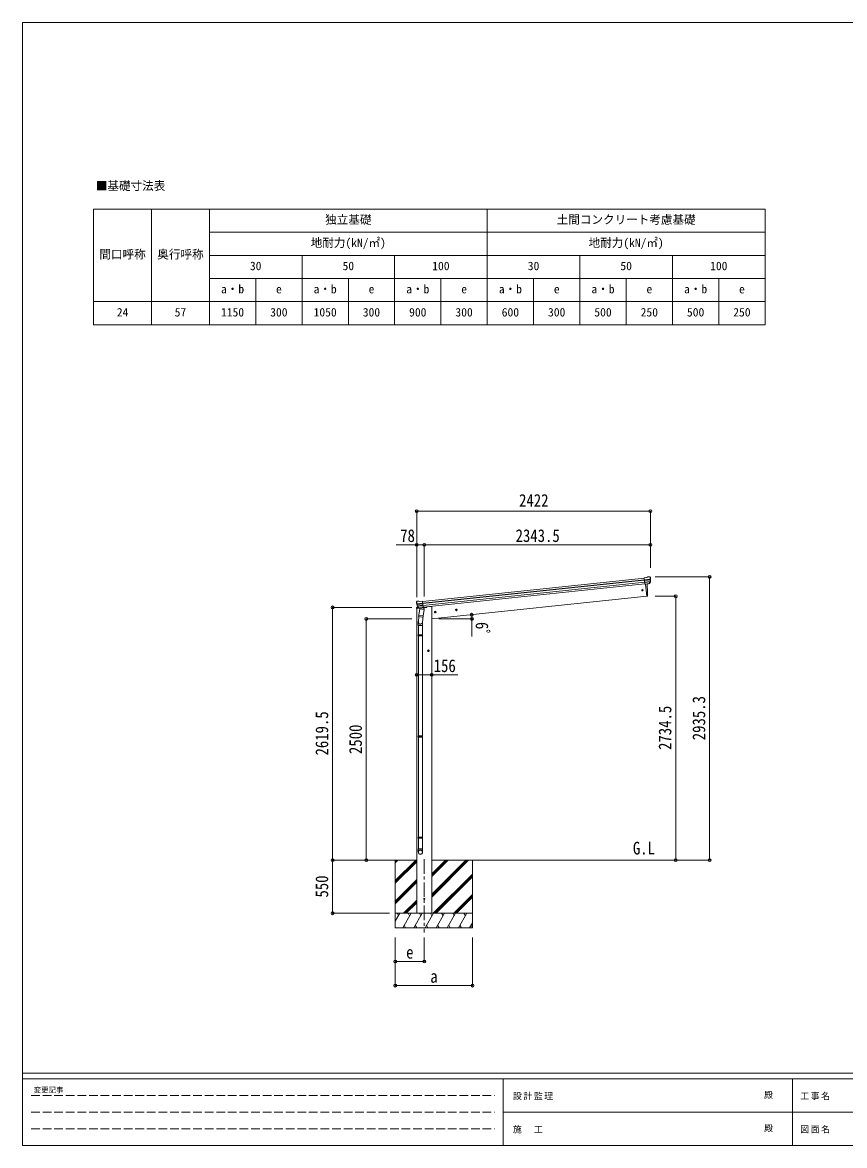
# Model space of a CAD drawing. Units: millimetres at full size, sheet at 1:30; some dimension numbers follow another scale. Extents: x -8432 to 8432, y -5820 to 5820.
# Drawn here: x -8432 to 89, y -5820 to 5820 of the extents above; entities that cross this region are included whole.
import ezdxf
from ezdxf.enums import TextEntityAlignment as Align

# ---------------------------------------------------------------- set-up
doc = ezdxf.new("R2010")
doc.units = ezdxf.units.MM
doc.header["$LTSCALE"] = 30
doc.header["$PDMODE"] = 32
doc.header["$PDSIZE"] = 30
doc.linetypes.add('CHAIN1', pattern=[8, 5, -1, 1, -1])
doc.linetypes.add('DASHED3', pattern=[4, 3, -1])
for name, color, linetype, lineweight in [('0-0_0', 7, 'Continuous', 9), ('0-1_本体', 5, 'CHAIN1', 9), ('0-3_ELV2', 4, 'Continuous', 9), ('0-6_OTH_LINE', 6, 'Continuous', 9), ('0-9_OUTLINE', 7, 'Continuous', 9), ('0-E_DET2', 7, 'Continuous', 18), ('F-0_240', 7, 'Continuous', 9)]:
    doc.layers.add(name, color=color, linetype=linetype, lineweight=lineweight)
doc.layers.add('0-7_SHAPE', color=7, linetype='Continuous')
doc.styles.add('ＭＳ ゴシック', font='')
doc.styles.get('ＭＳ ゴシック').set_extended_font_data('MS Gothic')

msp = doc.modelspace()

# ---------------------------------------------------------------- linework, layer by layer
at = {"layer": '0-0_0'}
for p, q in [((-4689.23, -2862.19), (-4345.12, -2862.19)), ((-4567.37, -2862.19), (-4567.37, -3562.19)), ((-4567.37, -3073.42), (-4356.14, -2862.19)), ((-4567.37, -2889.57), (-4539.99, -2862.19)), ((-4567.37, -2875.43), (-4554.13, -2862.19)), ((-4567.37, -3087.56), (-4345.12, -2865.32)), ((-4567.37, -3101.7), (-4345.12, -2879.46)), ((-4189.62, -2862.19), (-1873.07, -2862.19)), ((-4189.62, -3244.45), (-3807.36, -2862.19)), ((-4189.62, -3216.17), (-3835.64, -2862.19)), ((-4189.62, -3230.31), (-3821.5, -2862.19)), ((-4189.62, -3032.32), (-4019.49, -2862.19)), ((-4189.62, -3018.18), (-4033.63, -2862.19)), ((-4189.62, -3004.04), (-4047.77, -2862.19)), ((-3767.37, -2862.19), (-3767.37, -3562.19)), ((-4173.51, -3412.19), (-3767.37, -3006.05)), ((-4159.37, -3412.19), (-3767.37, -3020.2)), ((-4567.37, -3285.55), (-4345.12, -3063.3)), ((-4567.37, -3299.69), (-4345.12, -3077.45)), ((-4567.37, -3313.84), (-4345.12, -3091.59)), ((-4145.23, -3412.19), (-3767.37, -3034.34)), ((-3961.38, -3412.19), (-3767.37, -3218.19)), ((-3947.24, -3412.19), (-3767.37, -3232.33)), ((-3933.09, -3412.19), (-3767.37, -3246.47)), ((-4481.88, -3412.19), (-4345.12, -3275.43)), ((-4467.74, -3412.19), (-4345.12, -3289.58)), ((-4453.59, -3412.19), (-4345.12, -3303.72)), ((-3767.37, -3412.19), (-4567.37, -3412.19)), ((-4567.37, -3496.02), (-4518.97, -3412.19)), ((-4533.97, -3438.17), (-4548.97, -3412.19)), ((-4490.1, -3562.19), (-4403.5, -3412.19)), ((-4418.5, -3438.18), (-4433.5, -3412.19)), ((-4374.63, -3562.19), (-4288.03, -3412.19)), ((-4303.03, -3438.17), (-4318.03, -3412.19)), ((-4259.16, -3562.19), (-4172.56, -3412.19)), ((-4187.56, -3438.17), (-4202.56, -3412.19)), ((-4143.69, -3562.19), (-4057.09, -3412.19)), ((-4072.09, -3438.17), (-4087.09, -3412.19)), ((-4028.22, -3562.19), (-3941.62, -3412.19)), ((-3971.62, -3412.19), (-3956.62, -3438.17)), ((-3912.75, -3562.19), (-3826.15, -3412.19)), ((-3841.15, -3438.17), (-3856.15, -3412.19)), ((-4567.37, -3562.19), (-3767.37, -3562.19)), ((-4475.1, -3536.21), (-4460.11, -3562.19)), ((-4359.63, -3536.21), (-4344.63, -3562.19)), ((-4244.16, -3536.21), (-4229.16, -3562.19)), ((-4128.69, -3536.21), (-4113.69, -3562.19)), ((-4013.22, -3536.21), (-3998.22, -3562.19)), ((-3897.75, -3536.21), (-3882.75, -3562.19)), ((-3797.28, -3562.19), (-3767.37, -3510.38)), ((-3782.28, -3536.21), (-3767.37, -3562.04))]:
    msp.add_line(p, q, dxfattribs=at)
at = {"layer": '0-1_本体'}
msp.add_line((-4267.37, -2852.98), (-4267.37, -3612.19), dxfattribs=at)
at = {"layer": '0-3_ELV2'}
for p, q in [((-4285.21, -180.19), (-1985.8, 61.49)), ((-4283.23, -199.08), (-1983.81, 42.59)), ((-4282.8, -203.26), (-1983.37, 38.42)), ((-4280.7, -223.12), (-1981.28, 18.56)), ((-1979.53, 1.82), (-4278.94, -239.86)), ((-1959.48, 66.27), (-1986.01, 63.48)), ((-1979.22, -1.07), (-1986.01, 63.48)), ((-1983.85, 42.95), (-1924.11, 49.23)), ((-1923.63, 43.36), (-1983.23, 37.1)), ((-1924.47, 26.61), (-1981.5, 20.61)), ((-1925.86, 21.95), (-1981.03, 16.15)), ((-1935.87, 3.71), (-1979.24, -0.85)), ((-1969, -0.09), (-1943.67, 2.57)), ((-1959.48, 66.27), (-1947.88, 73.24)), ((-1946.65, 73.65), (-1933.17, 75.07)), ((-1943.67, 2.57), (-1943.42, 2.69)), ((-1943.42, 2.69), (-1935.73, 3.5)), ((-1934.42, 5.37), (-1924.97, 23.67)), ((-1933.36, 4.94), (-1923.24, 23.2)), ((-1929.5, 73.98), (-1929.51, 73.98)), ((-1929.5, 73.98), (-1924.32, 69.79)), ((-1922.94, 66.09), (-1923.25, 67.94)), ((-1979.22, -1.07), (-1969.28, -0.03)), ((-1972.34, -0.35), (-1958.95, -127.74)), ((-1969.28, -0.03), (-1969, -0.09)), ((-4347.66, -188.76), (-4347.74, -186.89)), ((-4346.37, -184), (-4347.07, -184.86)), ((-4342.87, -179.68), (-4346.37, -184)), ((-4283.26, -198.73), (-4343, -205.01)), ((-4342.87, -179.68), (-4342.87, -179.67)), ((-4342.25, -210.85), (-4282.65, -204.58)), ((-4339.51, -177.85), (-4339.51, -177.85)), ((-4324.74, -246.41), (-4338.44, -230.65)), ((-4337.95, -227.06), (-4280.91, -221.07)), ((-4323.8, -245.77), (-4336.85, -229.83)), ((-4335.62, -231.33), (-4280.45, -225.53)), ((-4311.94, -180.99), (-4285.42, -178.2)), ((-4278.64, -242.75), (-4285.42, -178.2)), ((-1958.95, -127.74), (-4189.62, -362.19)), ((-1958.95, -127.74), (-1956.9, -127.45)), ((-4347.37, -247.35), (-4348.27, -254.18)), ((-4348.27, -254.18), (-4314.54, -250.64)), ((-4345.12, -3412.19), (-4345.12, -253.85)), ((-4327.86, -242.99), (-4344.71, -244.76)), ((-4314.44, -246.51), (-4322.13, -247.32)), ((-4322.04, -247.08), (-4278.66, -242.53)), ((-4321.29, -247.33), (-4319.72, -247.16)), ((-4319.72, -247.16), (-4282.18, -243.22)), ((-4314.17, -246.58), (-4314.44, -246.51)), ((-4288.83, -243.92), (-4314.17, -246.58)), ((-4288.58, -243.8), (-4288.83, -243.92)), ((-4278.64, -242.75), (-4288.58, -243.8)), ((-4282.18, -243.22), (-4280.62, -243.05)), ((-4278.8, -241.17), (-4277.87, -241.36)), ((-4274.52, -246.43), (-4245.25, -243.36)), ((-4240.39, -235.81), (-4240.82, -239.04)), ((-4154.19, -283.55), (-4160.26, -287.96)), ((-4160.26, -287.96), (-4159.48, -295.43)), ((-4159.48, -295.43), (-4152.62, -298.48)), ((-4147.33, -286.61), (-4154.19, -283.55)), ((-3935.39, -260.56), (-3941.47, -264.97)), ((-3941.47, -264.97), (-3940.68, -272.43)), ((-3940.68, -272.43), (-3933.82, -275.49)), ((-3928.54, -263.61), (-3935.39, -260.56)), ((-4223.62, -684.24), (-4230.12, -687.99)), ((-4230.12, -687.99), (-4230.12, -695.5)), ((-4230.12, -695.5), (-4223.62, -699.25)), ((-4217.12, -687.99), (-4223.62, -684.24))]:
    msp.add_line(p, q, dxfattribs=at)
for points in [[(-4326.03, -176.43), (-4326.03, -176.43), (-4339.51, -177.85)], [(-4311.94, -180.99), (-4324.74, -176.58), (-4324.74, -176.58)], [(-4189.62, -3412.19), (-4189.62, -233.19), (-4209.62, -233.19), (-4240.47, -236.44)], [(-4152.62, -298.48), (-4146.55, -294.07), (-4147.33, -286.61)], [(-3933.82, -275.49), (-3927.75, -271.07), (-3928.54, -263.61)], [(-4223.62, -699.25), (-4217.12, -695.5), (-4217.12, -687.99)]]:
    msp.add_lwpolyline(points, dxfattribs=at)
for centre, radius in [((-2005.74, -65.19), 6.5), ((-4153.4, -291.02), 8.5), ((-4153.4, -291.02), 7.7), ((-4153.4, -291.02), 6.5), ((-3934.61, -268.02), 8.5), ((-3934.61, -268.02), 7.7), ((-3934.61, -268.02), 6.5), ((-4223.62, -691.74), 8.5), ((-4223.62, -691.74), 7.7), ((-4223.62, -691.74), 6.5), ((-4267.37, -3262.19), 4.5)]:
    msp.add_circle(centre, radius, dxfattribs=at)
for centre, radius, start, end in [((-2854.54, -87.53), 900.99, 357.6414, 5.6433), ((-1946.34, 70.67), 3, 96.02369, 120.97631), ((-1935.98, 6.39), 2.99, 285.2717, 331.00739), ((-1932.65, 70.09), 5, 51.04426, 95.95574), ((-2116.49, 44.44), 192.44, 1.4271, 6.57578), ((-1927.64, 25.05), 3, 332.69111, 354.20009), ((-2123.83, 44.97), 200.2, 354.20009, 359.53883), ((-1878.84, 51.34), 45.32, 182.67122, 185.64518), ((-1923.45, 42.03), 1.35, 95.1605, 97.91927), ((-1920.84, 43.58), 2.74, 179.02151, 184.43412), ((-1925.87, 24.65), 3, 331, 354.13916), ((-2123.83, 44.97), 202, 354.13916, 6), ((-4146.76, -167.65), 202, 186, 197.86084), ((-4153.83, -169.7), 192.44, 185.42422, 190.5729), ((-4387.72, -212.35), 45.32, 6.35482, 9.32878), ((-4338.99, -182.82), 5, 96.04426, 140.95574), ((-4345.03, -211.21), 2.74, 7.56588, 12.97849), ((-4342.15, -212.19), 1.35, 94.08073, 96.8395), ((-4146.76, -167.65), 200.2, 192.46117, 197.79991), ((-4336.17, -228.68), 3, 197.86084, 221), ((-4334.53, -227.93), 3, 197.79991, 219.30889), ((-4325.71, -179.42), 3, 71.02369, 95.97631), ((-1957.31, -124.48), 3, 278, 357.63919), ((-4344.39, -247.74), 3, 96, 172.5), ((-4322.48, -244.44), 2.99, 220.99261, 266.7283), ((-4321.34, -246.83), 0.5, 240.73754, 276), ((-4280.67, -242.55), 0.5, 276, 311.26246), ((-4245.77, -238.38), 5, 276, 352.5)]:
    msp.add_arc(centre, radius, start, end, dxfattribs=at)
for centre, major_axis, ratio, start_param, end_param in [((-1936.18, 6.69), (-0.11, 3), 0.642905, 3.24593831, 4.20392797), ((-1936.05, 6.49), (1.66, -2.51), 0.997631, 5.80419048, 5.89294842), ((-1936.12, 6.6), (3.53, -2.11), 0.650902, 5.25614477, 5.32895537), ((-1933.75, 6.95), (1.08, 3.13), 0.040856, 2.11350352, 2.14162489), ((-1925.2, 66.48), (-0.87, 5.91), 0.020485, 0.67143203, 1.56913061), ((-1930.59, 71), (5.88, -1.31), 0.24881, 0.46058498, 0.46410383), ((-1926.21, 67.46), (-2.34, 1.9), 0.995767, 3.98597162, 4.71238898), ((-2121.52, 23.03), (-20.92, 199.05), 0.994373, 4.71137894, 4.7277536), ((-4344.74, -186.74), (1.9, 2.34), 0.995767, 1.57079633, 2.29721369), ((-4341.19, -182.37), (-5.48, -2.51), 0.24881, 5.81908147, 5.82260033), ((-4345.53, -187.91), (-0.38, 5.97), 0.020485, 4.7140547, 5.61175327), ((-4144.46, -189.59), (-20.92, 199.05), 0.994373, 1.55543171, 1.57180637), ((-4144.46, -189.59), (-20.92, 199.05), 0.994373, 4.71137894, 4.7277536), ((-4324.78, -244.36), (-1.71, 2.84), 0.040856, 4.14156042, 4.16968179), ((-4322.35, -244.11), (-0.51, 2.96), 0.642905, 2.07925734, 3.03724699), ((-4322.39, -244.21), (-3.02, -2.79), 0.650902, 0.95422993, 1.02704053), ((-4322.44, -244.33), (-1.1, -2.8), 0.997631, 0.39023689, 0.47899483)]:
    msp.add_ellipse(centre, major_axis=major_axis, ratio=ratio, start_param=start_param, end_param=end_param, dxfattribs=at)
at = {"layer": '0-6_OTH_LINE'}
for p, q in [((-4345.12, 754.86), (-4345.12, -136.22)), ((-4345.12, 754.86), (-1923.61, 754.86)), ((-1923.61, 754.86), (-1923.61, 167.68)), ((-4345.12, 405.86), (-4558.65, 405.86)), ((-4345.12, 405.86), (-4345.12, 167.68)), ((-4267.12, 405.86), (-4345.12, 405.86)), ((-4267.12, 405.86), (-4267.12, -128.04)), ((-1923.61, 405.86), (-4267.12, 405.86)), ((-1923.61, 405.86), (-1923.61, 167.68)), ((-1309.21, 73.08), (-1873.07, 73.08)), ((-1309.21, 73.08), (-1309.21, -2862.19)), ((-1660.21, -127.74), (-1873.07, -127.74)), ((-1660.21, -127.74), (-1660.21, -2862.19)), ((-5217.37, -2862.19), (-5217.37, -242.71)), ((-5217.37, -242.71), (-4395.62, -242.71)), ((-4868.37, -2862.19), (-4868.37, -362.19)), ((-4868.37, -362.19), (-4395.62, -362.19)), ((-4189.62, -941.74), (-4345.12, -941.74)), ((-5217.37, -2862.19), (-4626.98, -2862.19)), ((-5217.37, -3412.19), (-5217.37, -2862.19)), ((-4868.37, -2862.19), (-4626.98, -2862.19)), ((-1660.21, -2862.19), (-1873.07, -2862.19)), ((-1309.21, -2862.19), (-1873.07, -2862.19)), ((-5217.37, -3412.19), (-4626.98, -3412.19)), ((-4567.37, -4162.19), (-4567.37, -3663.19)), ((-4567.37, -3912.19), (-4567.37, -3663.19)), ((-4267.37, -3912.19), (-4267.37, -3663.19)), ((-3767.37, -4162.19), (-3767.37, -3663.19)), ((-4567.37, -3912.19), (-4267.37, -3912.19)), ((-4567.37, -4162.19), (-3767.37, -4162.19))]:
    msp.add_line(p, q, dxfattribs=at)
at = {"layer": '0-6_OTH_LINE', "lineweight": 18}
for p, q in [((-3772.66, -362.25), (-4115.26, -362.25)), ((-3772.66, -362.25), (-3772.66, -543.75)), ((-4189.62, -941.74), (-3917.57, -941.74))]:
    msp.add_line(p, q, dxfattribs=at)
at = {"layer": '0-6_OTH_LINE'}
msp.add_arc((-4010.45, -362.25), 237.79, 0, 10.52987, dxfattribs=at)
for p in [(-4345.12, 754.86), (-1923.61, 754.86), (-4345.12, 405.86), (-4267.12, 405.86), (-1923.61, 405.86), (-1309.21, 73.08), (-1660.21, -127.74), (-5217.37, -242.71), (-4868.37, -362.19), (-3776.67, -318.79), (-3772.66, -362.25), (-4345.12, -941.74), (-4189.62, -941.74), (-5217.37, -2862.19), (-4868.37, -2862.19), (-1660.21, -2862.19), (-1309.21, -2862.19), (-5217.37, -3412.19), (-4567.37, -3912.19), (-4267.37, -3912.19), (-4567.37, -4162.19), (-3767.37, -4162.19)]:
    msp.add_point(p, dxfattribs=at)
at = {"layer": '0-9_OUTLINE'}
for p, q in [((-4322.25, -336.63), (-4327.81, -392.36)), ((-4327.14, -333.59), (-4324.65, -321.35)), ((-4326.93, -334.99), (-4326.93, -334.99)), ((-4325.59, -335.95), (-4284.63, -344.29)), ((-4311.3, -255.69), (-4324.66, -321.34)), ((-4279.78, -330.48), (-4324.66, -321.34)), ((-4321.29, -247.33), (-4280.62, -243.05)), ((-4317.93, -247.63), (-4318.08, -248.36)), ((-4317.46, -249.49), (-4292.71, -259.24)), ((-4266.42, -264.82), (-4311.3, -255.69)), ((-4309.13, -252.77), (-4309.78, -256)), ((-4288.32, -244.25), (-4291.24, -258.6)), ((-4279.35, -328.34), (-4286, -396.08)), ((-4279.79, -330.47), (-4282.33, -342.94)), ((-4279.78, -330.48), (-4266.42, -264.82)), ((-4278.8, -241.17), (-4277.87, -241.36)), ((-4277.87, -241.36), (-4266.67, -258.28)), ((-4266.67, -258.28), (-4267.94, -264.51)), ((-4329.96, -429.52), (-4329.96, -395.16)), ((-4283.96, -429.52), (-4329.96, -429.52)), ((-4327.96, -429.52), (-4327.96, -526.26)), ((-4285.96, -429.52), (-4285.96, -526.26)), ((-4283.96, -394.86), (-4283.96, -429.52)), ((-4329.96, -528.26), (-4328.96, -526.26)), ((-4283.96, -528.26), (-4329.96, -528.26)), ((-4283.96, -536.26), (-4329.96, -536.26)), ((-4284.96, -526.26), (-4328.96, -526.26)), ((-4284.96, -538.26), (-4328.96, -538.26)), ((-4327.96, -538.26), (-4327.96, -1574.45)), ((-4285.96, -538.26), (-4285.96, -1574.45)), ((-4283.96, -528.26), (-4284.96, -526.26)), ((-4283.96, -536.26), (-4284.96, -538.26)), ((-4283.96, -528.26), (-4283.96, -536.26)), ((-4329.96, -1576.45), (-4328.96, -1574.45)), ((-4329.96, -1576.45), (-4329.96, -1584.45)), ((-4283.96, -1576.45), (-4329.96, -1576.45)), ((-4329.96, -1584.45), (-4328.96, -1586.45)), ((-4283.96, -1584.45), (-4329.96, -1584.45)), ((-4284.96, -1574.45), (-4328.96, -1574.45)), ((-4284.96, -1586.45), (-4328.96, -1586.45)), ((-4327.96, -1586.45), (-4327.96, -2622.63)), ((-4285.96, -1586.45), (-4285.96, -2622.63)), ((-4283.96, -1576.45), (-4284.96, -1574.45)), ((-4283.96, -1584.45), (-4284.96, -1586.45)), ((-4283.96, -1576.45), (-4283.96, -1584.45)), ((-4329.96, -2624.63), (-4328.96, -2622.63)), ((-4283.96, -2624.63), (-4329.96, -2624.63)), ((-4283.96, -2632.63), (-4329.96, -2632.63)), ((-4284.96, -2622.63), (-4328.96, -2622.63)), ((-4284.96, -2634.63), (-4328.96, -2634.63)), ((-4327.96, -2634.63), (-4327.96, -2744.64)), ((-4285.96, -2634.63), (-4285.96, -2744.64)), ((-4283.96, -2624.63), (-4284.96, -2622.63)), ((-4283.96, -2632.63), (-4284.96, -2634.63)), ((-4283.96, -2624.63), (-4283.96, -2632.63)), ((-4329.96, -2778.78), (-4329.96, -2744.64)), ((-4283.96, -2744.64), (-4329.96, -2744.64)), ((-4283.96, -2778.78), (-4283.96, -2744.64))]:
    msp.add_line(p, q, dxfattribs=at)
for points in [[(-4329.96, -528.26), (-4329.96, -536.26), (-4328.96, -538.26)], [(-4329.96, -2624.63), (-4329.96, -2632.63), (-4328.96, -2634.63)]]:
    msp.add_lwpolyline(points, dxfattribs=at)
for centre, radius, start, end in [((-4325.24, -334.02), 1.95, 167.54017, 209.97766), ((-4325.19, -333.99), 2, 209.90962, 258.5), ((-4321.34, -246.83), 0.5, 240.73754, 276), ((-4318.42, -247.53), 0.5, 348.5, 96), ((-4317.1, -248.55), 1, 168.5, 248.5), ((-4292.23, -258.32), 1.03, 242.53897, 344.46569), ((-4287.74, -244.41), 0.604, 93.09842, 164.70595), ((-4284.23, -342.33), 2, 258.5, 341.96843), ((-4280.67, -242.55), 0.5, 276, 311.26246), ((-4299.96, -395.16), 30, 177.45142, 180)]:
    msp.add_arc(centre, radius, start, end, dxfattribs=at)
for centre, major_axis, ratio, start_param, end_param in [((-4306.96, -394.86), (23, 0), 0.996195, 2.62193603, 6.60747969), ((-4306.96, -394.86), (21, 0), 0.996195, 3.02154981, 6.2247991), ((-4306.96, -2777.03), (-23, 0), 0.996195, 3.14159265, 6.28318531), ((-4306.96, -2778.78), (-23, 0), 0.996195, 3.14159265, 6.28318531), ((-4306.96, -2778.78), (0, -23.43), 0.981806, 4.71238898, 7.85398163)]:
    msp.add_ellipse(centre, major_axis=major_axis, ratio=ratio, start_param=start_param, end_param=end_param, dxfattribs=at)
msp.add_ellipse((-4306.96, -2778.78), major_axis=(21, 0), ratio=0.996195, dxfattribs=at)
at = {"layer": '0-E_DET2'}
for p, q in [((-7694.05, 3886.22), (-734.05, 3886.22)), ((-7694.05, 3886.22), (-7694.05, 2686.22)), ((-7094.05, 3886.22), (-7094.05, 2686.22)), ((-6494.05, 3886.22), (-6494.05, 2686.22)), ((-3614.05, 3886.22), (-3614.05, 2686.22)), ((-734.05, 3886.22), (-734.05, 2686.22)), ((-6494.05, 3646.22), (-734.05, 3646.22)), ((-6494.05, 3406.22), (-734.05, 3406.22)), ((-5534.05, 3406.22), (-5534.05, 2686.22)), ((-4574.05, 3406.22), (-4574.05, 2686.22)), ((-2654.05, 3406.22), (-2654.05, 2686.22)), ((-1694.05, 3406.22), (-1694.05, 2686.22)), ((-6494.05, 3166.22), (-734.05, 3166.22)), ((-6014.05, 3166.22), (-6014.05, 2686.22)), ((-5054.05, 3166.22), (-5054.05, 2686.22)), ((-4094.05, 3166.22), (-4094.05, 2686.22)), ((-3134.05, 3166.22), (-3134.05, 2686.22)), ((-2174.05, 3166.22), (-2174.05, 2686.22)), ((-1214.05, 3166.22), (-1214.05, 2686.22)), ((-7694.05, 2926.22), (-734.05, 2926.22)), ((-7694.05, 2686.22), (-734.05, 2686.22))]:
    msp.add_line(p, q, dxfattribs=at)
at = {"layer": 'F-0_240', "color": 5}
for p, q in [((-8432.06, 5820), (-8432.06, -5820)), ((-8432.06, 5820), (8007.94, 5820)), ((-8432.06, -5070), (8007.94, -5070)), ((-8432.06, -5130), (5341.19, -5130)), ((-3448.82, -5130), (-3448.82, -5820)), ((-448.82, -5130), (-448.82, -5820)), ((-3448.82, -5475), (2701.18, -5475)), ((-8432.06, -5820), (8007.94, -5820))]:
    msp.add_line(p, q, dxfattribs=at)
at = {"layer": 'F-0_240', "color": 4, "linetype": 'DASHED3'}
for p, q in [((-8342.06, -5302.5), (-3538.82, -5302.5)), ((-8342.06, -5475), (-3538.82, -5475)), ((-8342.06, -5647.5), (-3538.82, -5647.5))]:
    msp.add_line(p, q, dxfattribs=at)

# ---------------------------------------------------------------- texts
at = {"layer": '0-6_OTH_LINE', "color": 7, "style": 'ＭＳ ゴシック', "width": 0.85}
for s, p in [('2422', (-3284.36, 760.86)), ('78', (-4516.29, 395.72)), ('2343.5', (-3320.36, 395.86)), ('156', (-4169.45, -952.51)), ('e', (-4454.87, -3922.19)), ('a', (-4204.87, -4172.19))]:
    msp.add_text(s, height=132, dxfattribs=at).set_placement(p, align=Align.BOTTOM_LEFT)
for s, rotation, p in [('6ﾟ', 270, (-3773.12, -393.77)), ('2734.5', 90, (-1666.21, -1719.97)), ('2935.3', 90, (-1315.21, -1619.55)), ('2619.5', 90, (-5223.37, -1777.45)), ('2500', 90, (-4874.37, -1762.19)), ('550', 90, (-5223.37, -3249.69))]:
    msp.add_text(s, height=132, rotation=rotation, dxfattribs=at).set_placement(p, align=Align.BOTTOM_LEFT)
at = {"layer": '0-7_SHAPE', "style": 'ＭＳ ゴシック', "width": 0.85}
msp.add_text('G.L', height=132, dxfattribs=at).set_placement((-2104.69, -2843.01), align=Align.BOTTOM_LEFT)
at = {"layer": '0-E_DET2', "style": 'ＭＳ ゴシック'}
for s, p in [('■基礎寸法表', (-7671.64, 4055.94)), ('独立基礎', (-5294.05, 3706.22)), ('土間コンクリート考慮基礎', (-2894.05, 3706.22)), ('地耐力(kN/㎡)', (-5444.05, 3466.22)), ('地耐力(kN/㎡)', (-2564.05, 3466.22)), ('間口呼称', (-7634.05, 3346.22)), ('奥行呼称', (-7034.05, 3346.22)), ('30', (-6074.05, 3226.22)), ('50', (-5114.05, 3226.22)), ('100', (-4184.05, 3226.22)), ('30', (-3194.05, 3226.22)), ('50', (-2234.05, 3226.22)), ('100', (-1304.05, 3226.22)), ('a・b', (-6374.05, 2986.22)), ('e', (-5804.05, 2986.22)), ('a・b', (-5414.05, 2986.22)), ('e', (-4844.05, 2986.22)), ('a・b', (-4454.05, 2986.22)), ('e', (-3884.05, 2986.22)), ('a・b', (-3494.05, 2986.22)), ('e', (-2924.05, 2986.22)), ('a・b', (-2534.05, 2986.22)), ('e', (-1964.05, 2986.22)), ('a・b', (-1574.05, 2986.22)), ('e', (-1004.05, 2986.22)), ('24', (-7454.05, 2746.22)), ('57', (-6854.05, 2746.22)), ('1150', (-6374.05, 2746.22)), ('300', (-5864.05, 2746.22)), ('1050', (-5414.05, 2746.22)), ('300', (-4904.05, 2746.22)), ('900', (-4424.05, 2746.22)), ('300', (-3944.05, 2746.22)), ('600', (-3464.05, 2746.22)), ('300', (-2984.05, 2746.22)), ('500', (-2504.05, 2746.22)), ('250', (-2024.05, 2746.22)), ('500', (-1544.05, 2746.22)), ('250', (-1064.05, 2746.22))]:
    msp.add_text(s, height=87.98, dxfattribs=at).set_placement(p, align=Align.BOTTOM_LEFT)
at = {"layer": 'F-0_240', "style": 'ＭＳ ゴシック'}
for s, height, p in [('変更記事', 54.99, (-8314.83, -5287.5)), ('殿', 65.98, (-744.53, -5347.5)), ('殿', 65.98, (-744.53, -5692.5))]:
    msp.add_text(s, height=height, dxfattribs=at).set_placement(p, align=Align.BOTTOM_LEFT)
at = {"layer": 'F-0_240', "char_height": 65.98, "attachment_point": 7, "style": 'ＭＳ ゴシック'}
for s, insert in [('\\T1.17;設計監理', (-3347.49, -5347.5)), ('\\T1.17;工事名', (-369.71, -5347.5)), ('\\T1.17;施\u3000工', (-3347.49, -5692.5)), ('\\T1.17;図面名', (-369.71, -5692.5))]:
    msp.add_mtext(s, dxfattribs=dict(at, insert=insert))

doc.saveas('drawing.dxf')
